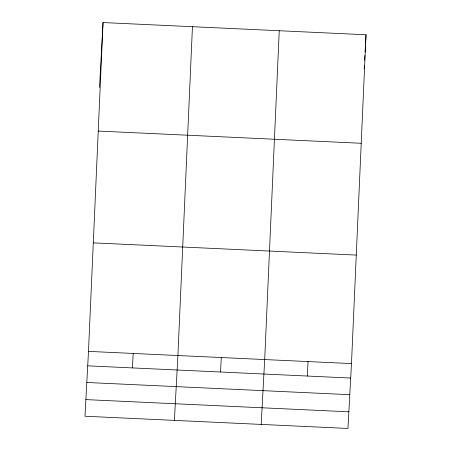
<?xml version="1.0" encoding="UTF-8"?>
<svg xmlns="http://www.w3.org/2000/svg" width="451" height="451" viewBox="0 0 451 451"><rect width="100%" height="100%" fill="white"/><g stroke="black" fill="none" stroke-linecap="round" stroke-linejoin="round"><path stroke-width="0.68" d="M88.492 351.374L103.037 22.55L366.02 34.766L351.476 363.591L347.963 428.45L84.98 416.234L88.492 351.374L351.476 363.591M192.447 26.705L177.908 355.529L174.396 420.388M279.237 30.736L264.692 359.56L261.18 424.419M99.524 87.409L103.037 22.55M132.419 367.92L133.203 353.449M220.516 372.013L221.3 357.542M307.3 376.044L308.084 361.572M364.188 68.608L364.335 65.863M364.633 60.321L364.898 55.473M365.084 52.006L365.457 45.1M365.535 43.724L366.02 34.766M98.239 131.061L361.217 143.277M93.295 242.863L356.273 255.08M87.708 365.84L350.692 378.056M86.812 382.471L349.796 394.687M85.882 399.603L348.865 411.819"/></g></svg>
